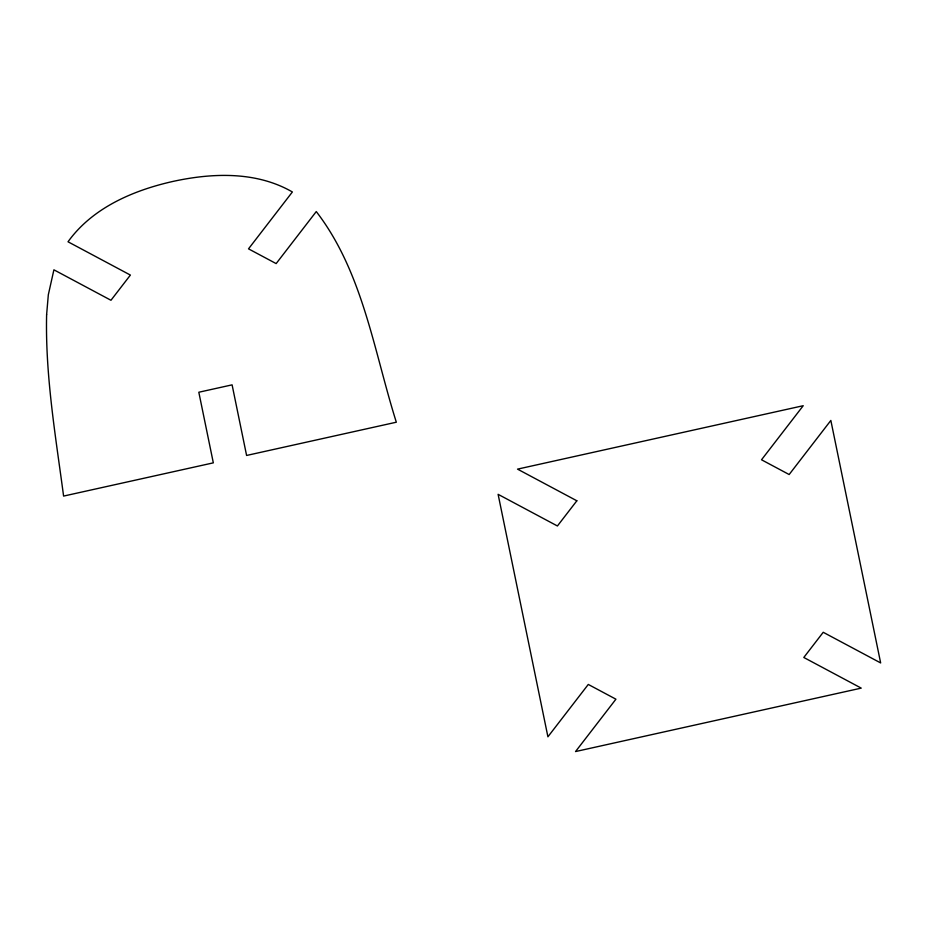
<?xml version="1.0" encoding="UTF-8"?>
<svg xmlns="http://www.w3.org/2000/svg" width="927" height="927" viewBox="0 0 927 927"><rect width="100%" height="100%" fill="white"/><g stroke="black" fill="none" stroke-linecap="round" stroke-linejoin="round"><path stroke-width="1.39" d="M46.617 314.705C45.203 375.586 55.608 435.945 63.592 496.084L213.326 462.851L198.818 392.237L232.098 384.856L246.594 455.458L396.327 422.214C373.894 351.113 362.909 272.04 316.269 211.565L276.153 263.592L248.517 248.853L292.376 191.97C256.362 171.147 212.295 172.828 172.92 181.437C133.21 190.359 92.468 207.764 68.019 241.785L130.394 275.076L110.962 300.267L53.905 269.815L48.32 294.798L46.617 314.705M576.849 500.789L557.417 525.98L498.112 494.323L547.915 736.803L588.286 684.439L615.922 699.19L575.54 751.554L861.229 688.124L803.802 657.475L823.222 632.284L880.65 662.932L830.847 420.452L789.155 474.531L761.519 459.78L803.222 405.713L517.533 469.132L576.849 500.789"/></g></svg>
